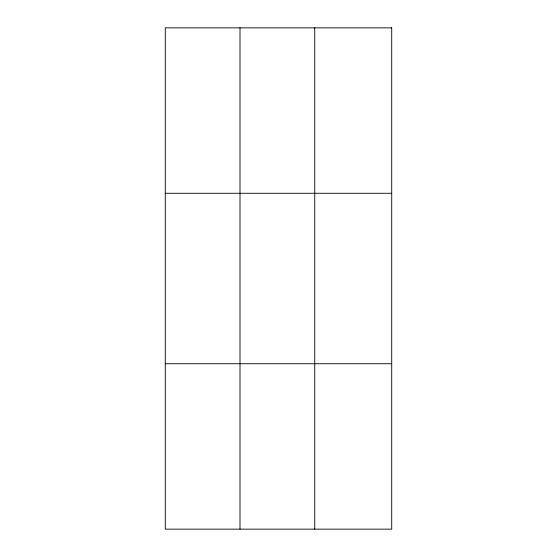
<?xml version="1.0" encoding="UTF-8"?>
<svg xmlns="http://www.w3.org/2000/svg" width="557" height="557" viewBox="0 0 557 557"><rect width="100%" height="100%" fill="white"/><g stroke="black" fill="none" stroke-linecap="round" stroke-linejoin="round"><path stroke-width="0.84" d="M240.004 27.85L240.004 529.15M314.733 27.85L314.733 529.15M165.283 193.279L391.717 193.279M165.283 363.721L391.717 363.721M391.717 27.85L391.717 529.15L165.283 529.15L165.283 27.85L391.717 27.85"/></g></svg>
